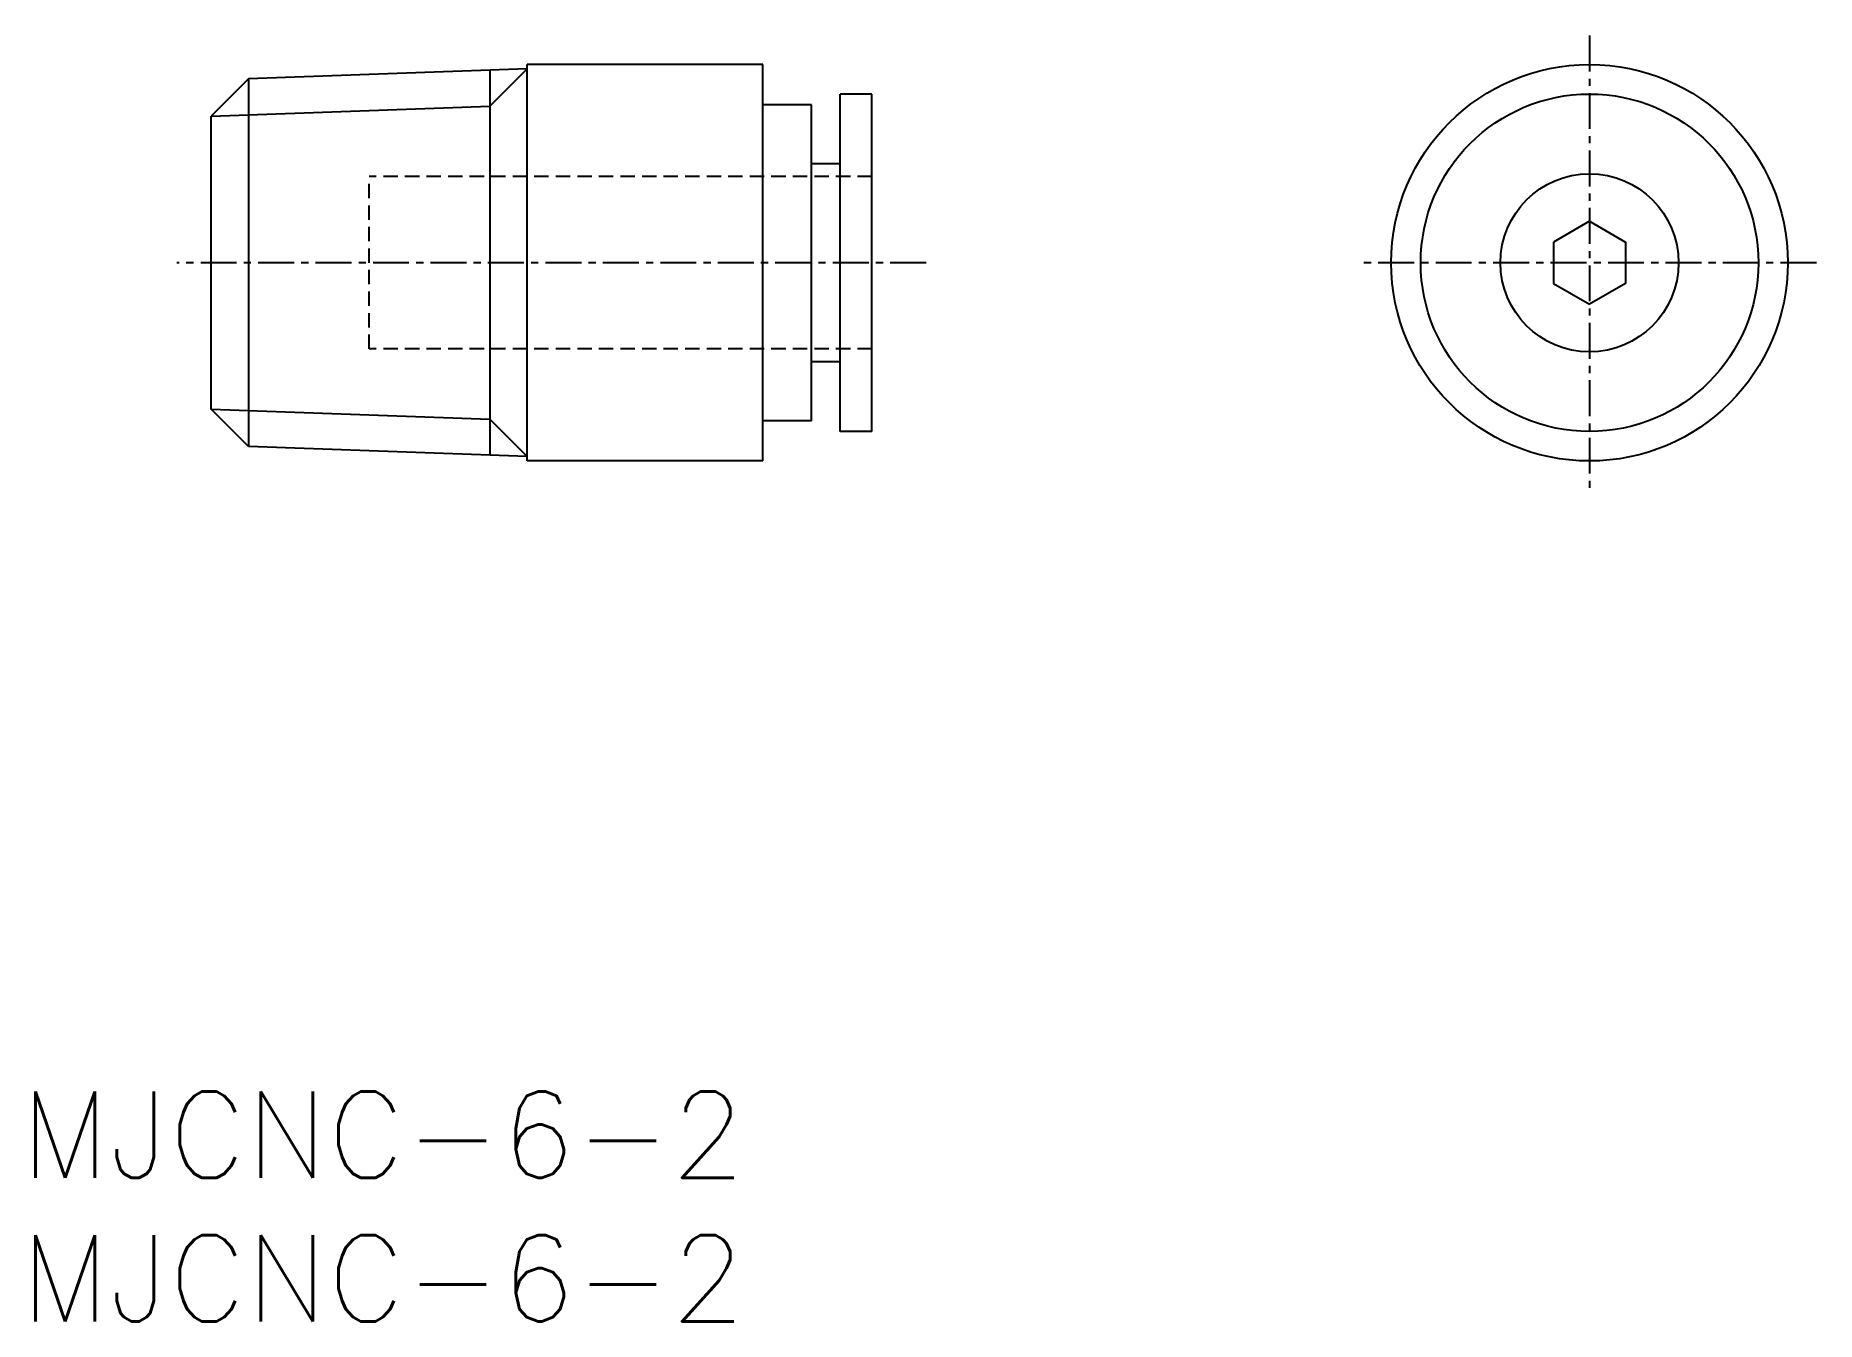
# Model space of a CAD drawing. Extents: x 0.5 to 62.5, y 0 to 44.8.
import ezdxf

# ---------------------------------------------------------------- set-up
doc = ezdxf.new("R2010")
doc.units = 0
doc.linetypes.add('CENTER', pattern=[2, 1.25, -0.25, 0.25, -0.25])
doc.linetypes.add('DASHED', pattern=[0.75, 0.5, -0.25])
doc.layers.get('0').update_dxf_attribs({"linetype": 'CONTINUOUS'})
doc.layers.add('CENTER', color=1, linetype='CENTER')
doc.styles.get("Standard").update_dxf_attribs({"font": 'txt.shx'})

# ---------------------------------------------------------------- blocks, each defined once
blk = doc.blocks.new('*U4')
at = {"color": 7, "linetype": 'CONTINUOUS'}
blk.add_text('MJCNC-6-2', height=3, dxfattribs=at).set_placement((0, 0))
blk = doc.blocks.new('*U5')
at = {"color": 7, "linetype": 'CONTINUOUS'}
blk.add_text('MJCNC-6-2', height=3, dxfattribs=at).set_placement((0, 5))

msp = doc.modelspace()

# ---------------------------------------------------------------- linework, layer by layer
at = {"color": 7, "linetype": 'CONTINUOUS'}
for p, q in [((17.62, 43.608), (7.92, 43.258)), ((16.32, 43.561), (16.32, 30.155)), ((17.62, 29.958), (17.62, 43.758)), ((25.82, 43.758), (17.62, 43.758)), ((25.82, 29.958), (25.82, 43.758)), ((7.92, 43.258), (6.62, 41.958)), ((7.92, 43.258), (7.92, 30.458)), ((27.52, 42.358), (25.82, 42.358)), ((27.52, 31.358), (27.52, 42.358)), ((28.52, 30.983), (28.52, 42.733)), ((29.62, 42.733), (28.52, 42.733)), ((29.62, 30.983), (29.62, 42.733)), ((6.62, 31.758), (6.62, 41.958)), ((28.52, 40.308), (27.52, 40.308)), ((54.597, 38.302), (53.347, 37.58)), ((54.597, 38.302), (55.847, 37.58)), ((53.347, 37.58), (53.347, 36.137)), ((55.847, 37.58), (55.847, 36.137)), ((53.347, 36.137), (54.597, 35.415)), ((55.847, 36.137), (54.597, 35.415)), ((28.52, 33.408), (27.52, 33.408)), ((7.92, 30.458), (6.62, 31.758)), ((27.52, 31.358), (25.82, 31.358)), ((17.62, 30.108), (7.92, 30.458)), ((29.62, 30.983), (28.52, 30.983)), ((25.82, 29.958), (17.62, 29.958))]:
    msp.add_line(p, q, dxfattribs=at)
at = {"color": 3, "linetype": 'CONTINUOUS'}
for p, q in [((17.62, 43.608), (16.32, 42.308)), ((6.62, 41.958), (16.32, 42.308)), ((6.62, 31.758), (16.32, 31.408)), ((17.62, 30.108), (16.32, 31.408))]:
    msp.add_line(p, q, dxfattribs=at)
at = {"color": 3, "linetype": 'DASHED'}
for p, q in [((29.62, 39.858), (12.12, 39.858)), ((12.12, 33.858), (12.12, 39.858)), ((29.62, 33.858), (12.12, 33.858))]:
    msp.add_line(p, q, dxfattribs=at)
at = {"color": 7, "linetype": 'CONTINUOUS'}
for radius in [6.9, 5.875, 3.1]:
    msp.add_circle((54.597, 36.858), radius, dxfattribs=at)
at = {"layer": 'CENTER', "color": 1, "linetype": 'CENTER'}
for p, q in [((54.597, 44.768), (54.597, 28.949)), ((31.509, 36.858), (5.427, 36.858)), ((62.492, 36.858), (46.703, 36.858))]:
    msp.add_line(p, q, dxfattribs=at)

# ---------------------------------------------------------------- block references
at = {"color": 7, "linetype": 'CONTINUOUS'}
for name in ['*U5', '*U4']:
    msp.add_blockref(name, (0, 0), dxfattribs=at)

doc.saveas('drawing.dxf')
